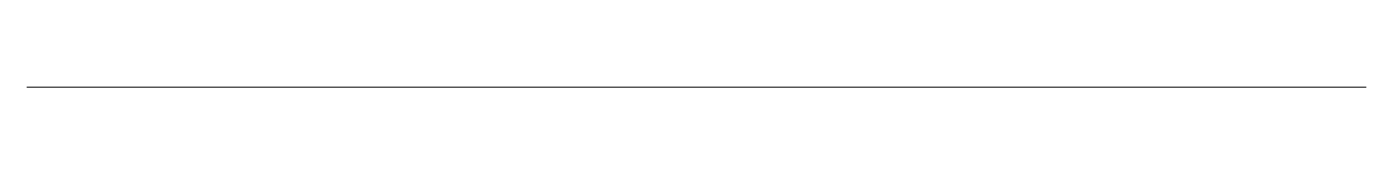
# Model space of a CAD drawing. Extents: x 10 to 30, y 5 to 5.
import ezdxf

# ---------------------------------------------------------------- set-up
doc = ezdxf.new("R2010")
doc.units = 0
doc.layers.get('0').update_dxf_attribs({"color": 1, "linetype": 'CONTINUOUS', "lineweight": 15, "true_color": 0xff0000})

msp = doc.modelspace()

# ---------------------------------------------------------------- linework, layer by layer
msp.add_line((10, 5), (30, 5))

doc.saveas('drawing.dxf')
